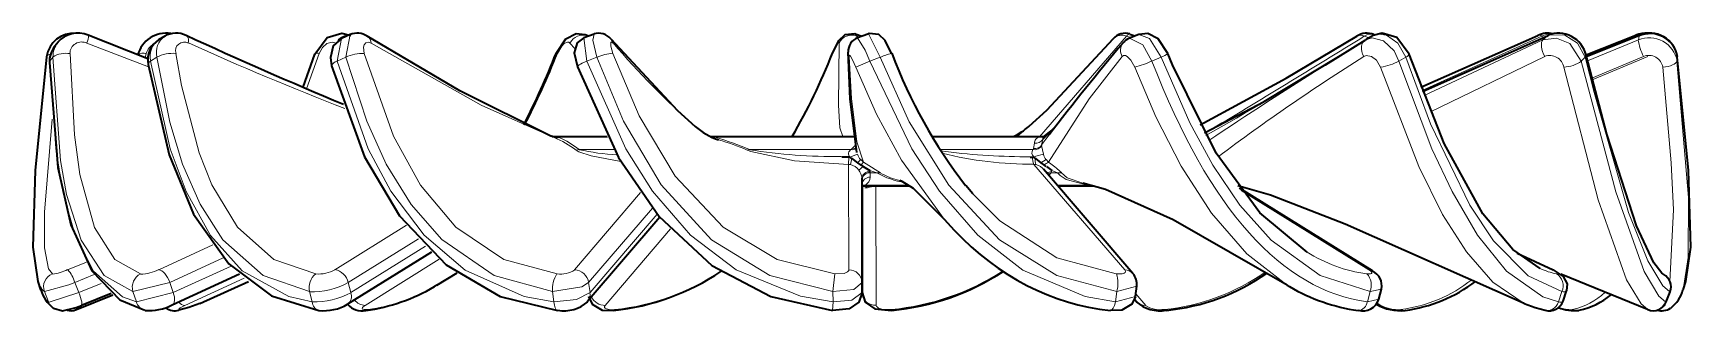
# Model space of a CAD drawing. Extents: x -131 to 1002, y -402 to 783.
# Drawn here: x 417.63 to 423.67, y 360.94 to 361.95 of the extents above; entities that cross this region are included whole.
import ezdxf

# ---------------------------------------------------------------- set-up
doc = ezdxf.new("R2010")
doc.units = 0

msp = doc.modelspace()

# ---------------------------------------------------------------- linework, layer by layer
at = {"color": 7, "lineweight": 35, "ltscale": 0.005855}
msp.add_line((418.0525, 361.8609), (417.8347, 361.9471), dxfattribs=at)
at = {"color": 7, "lineweight": 35, "ltscale": 0.000665206}
msp.add_line((418.1145, 361.9432), (418.0917, 361.9296), dxfattribs=at)
at = {"color": 7, "lineweight": 13, "ltscale": 0.002111}
msp.add_line((418.758, 361.9355), (418.7421, 361.8526), dxfattribs=at)
at = {"color": 7, "lineweight": 35, "ltscale": 0.000862845}
msp.add_line((418.7897, 361.9492), (418.758, 361.9355), dxfattribs=at)
at = {"color": 7, "lineweight": 13, "ltscale": 0.002105}
msp.add_line((418.7737, 361.8666), (418.7897, 361.9492), dxfattribs=at)
at = {"color": 7, "lineweight": 35, "ltscale": 0.000987608}
msp.add_line((419.6783, 361.9512), (419.6413, 361.9374), dxfattribs=at)
at = {"color": 7, "lineweight": 13, "ltscale": 0.002139}
msp.add_line((419.6413, 361.9374), (419.6523, 361.8526), dxfattribs=at)
at = {"color": 7, "lineweight": 13, "ltscale": 0.000256679}
msp.add_line((419.6465, 361.9501), (419.6548, 361.944), dxfattribs=at)
at = {"color": 7, "lineweight": 35, "ltscale": 0.000359295}
msp.add_line((419.6465, 361.9501), (419.6598, 361.9446), dxfattribs=at)
at = {"color": 7, "lineweight": 13, "ltscale": 0.000424201}
msp.add_line((419.7473, 361.9183), (419.7394, 361.9333), dxfattribs=at)
at = {"color": 7, "lineweight": 13, "ltscale": 0.00018764}
msp.add_line((420.6339, 361.9513), (420.6358, 361.944), dxfattribs=at)
at = {"color": 7, "lineweight": 35, "ltscale": 0.000544536}
msp.add_line((420.6339, 361.9513), (420.6543, 361.9438), dxfattribs=at)
at = {"color": 7, "lineweight": 13, "ltscale": 0.000265564}
msp.add_line((420.6358, 361.944), (420.6457, 361.9403), dxfattribs=at)
at = {"color": 7, "lineweight": 13, "ltscale": 0.000195314}
msp.add_line((420.6358, 361.944), (420.6358, 361.9362), dxfattribs=at)
at = {"color": 7, "lineweight": 35, "ltscale": 0.000992991}
msp.add_line((420.6756, 361.9513), (420.6383, 361.9376), dxfattribs=at)
at = {"color": 7, "lineweight": 13, "ltscale": 0.012128}
msp.add_line((421.6191, 361.944), (421.3021, 361.5768), dxfattribs=at)
at = {"color": 7, "lineweight": 13, "ltscale": 0.000404247}
msp.add_line((421.6191, 361.944), (421.6342, 361.9383), dxfattribs=at)
at = {"color": 7, "lineweight": 35, "ltscale": 0.000908734}
msp.add_line((421.663, 361.9501), (421.6294, 361.9363), dxfattribs=at)
at = {"color": 7, "lineweight": 35, "ltscale": 0.000476302}
msp.add_line((421.6312, 361.9512), (421.6491, 361.9446), dxfattribs=at)
at = {"color": 7, "lineweight": 35, "ltscale": 0.004242}
msp.add_line((422.3442, 361.8387), (422.4877, 361.9292), dxfattribs=at)
at = {"color": 7, "lineweight": 13, "ltscale": 0.000431711}
msp.add_line((422.4861, 361.944), (422.5019, 361.937), dxfattribs=at)
at = {"color": 7, "lineweight": 35, "ltscale": 0.000127849}
msp.add_line((422.4922, 361.9318), (422.4877, 361.9292), dxfattribs=at)
at = {"color": 7, "lineweight": 35, "ltscale": 0.000723316}
msp.add_line((422.5176, 361.9455), (422.4922, 361.9318), dxfattribs=at)
at = {"color": 7, "lineweight": 35, "ltscale": 0.011646}
msp.add_line((422.6915, 361.7573), (423.1173, 361.9462), dxfattribs=at)
at = {"color": 7, "lineweight": 13, "ltscale": 0.011984}
msp.add_line((423.1322, 361.944), (422.6959, 361.7455), dxfattribs=at)
at = {"color": 7, "lineweight": 35, "ltscale": 0.012516}
msp.add_line((422.6976, 361.7413), (423.1544, 361.9462), dxfattribs=at)
at = {"color": 7, "lineweight": 13, "ltscale": 0.012427}
msp.add_line((423.1512, 361.944), (422.6985, 361.7386), dxfattribs=at)
at = {"color": 7, "lineweight": 13, "ltscale": 0.011963}
msp.add_line((422.7029, 361.7269), (423.1361, 361.9301), dxfattribs=at)
at = {"color": 7, "lineweight": 13, "ltscale": 0.000215927}
msp.add_line((423.1322, 361.944), (423.1395, 361.9395), dxfattribs=at)
at = {"color": 7, "lineweight": 13, "ltscale": 0.000511795}
msp.add_line((423.1512, 361.944), (423.1361, 361.9301), dxfattribs=at)
at = {"color": 7, "lineweight": 35, "ltscale": 0.00489}
msp.add_line((423.2929, 361.8751), (423.4747, 361.9471), dxfattribs=at)
at = {"color": 7, "lineweight": 35, "ltscale": 0.005201}
msp.add_line((423.2943, 361.8703), (423.4876, 361.9471), dxfattribs=at)
at = {"color": 7, "lineweight": 13, "ltscale": 0.005149}
msp.add_line((423.4861, 361.944), (423.295, 361.8673), dxfattribs=at)
at = {"color": 7, "lineweight": 13, "ltscale": 0.005026}
msp.add_line((423.2977, 361.8538), (423.4837, 361.9301), dxfattribs=at)
at = {"color": 7, "lineweight": 13, "ltscale": 0.000142202}
msp.add_line((423.4747, 361.9471), (423.4795, 361.944), dxfattribs=at)
at = {"color": 7, "lineweight": 13, "ltscale": 0.000352953}
msp.add_line((423.4861, 361.944), (423.4837, 361.9301), dxfattribs=at)
at = {"color": 7, "lineweight": 13, "ltscale": 8.63336e-05}
msp.add_line((423.4876, 361.9471), (423.4861, 361.944), dxfattribs=at)
at = {"color": 7, "lineweight": 13, "ltscale": 0.00044777}
msp.add_line((417.7069, 361.8666), (417.6957, 361.8526), dxfattribs=at)
at = {"color": 7, "lineweight": 35, "ltscale": 0.000442326}
msp.add_line((417.7254, 361.921), (417.7141, 361.9073), dxfattribs=at)
at = {"color": 7, "lineweight": 13, "ltscale": 0.006008}
msp.add_line((417.8307, 361.9183), (418.0551, 361.8321), dxfattribs=at)
at = {"color": 7, "lineweight": 13, "ltscale": 0.000405608}
msp.add_line((418.0431, 361.8646), (418.047, 361.8803), dxfattribs=at)
at = {"color": 7, "lineweight": 13, "ltscale": 0.000667858}
msp.add_line((418.0853, 361.8666), (418.0626, 361.8526), dxfattribs=at)
at = {"color": 7, "lineweight": 35, "ltscale": 0.003206}
msp.add_line((418.618, 361.7573), (418.6609, 361.8781), dxfattribs=at)
at = {"color": 7, "lineweight": 13, "ltscale": 0.003413}
msp.add_line((418.6306, 361.7519), (418.6768, 361.8803), dxfattribs=at)
at = {"color": 7, "lineweight": 13, "ltscale": 0.000862803}
msp.add_line((418.7737, 361.8666), (418.7421, 361.8526), dxfattribs=at)
at = {"color": 7, "lineweight": 13, "ltscale": 0.000131261}
msp.add_line((419.5452, 361.8803), (419.54, 361.8805), dxfattribs=at)
at = {"color": 7, "lineweight": 13, "ltscale": 0.000660452}
msp.add_line((419.5906, 361.9183), (419.6081, 361.8985), dxfattribs=at)
at = {"color": 7, "lineweight": 13, "ltscale": 0.000979231}
msp.add_line((419.6889, 361.8666), (419.6523, 361.8526), dxfattribs=at)
at = {"color": 7, "lineweight": 13, "ltscale": 0.000417403}
msp.add_line((420.6046, 361.8856), (420.6082, 361.8693), dxfattribs=at)
at = {"color": 7, "lineweight": 13, "ltscale": 0.000992786}
msp.add_line((420.7207, 361.8666), (420.6835, 361.8526), dxfattribs=at)
at = {"color": 7, "lineweight": 13, "ltscale": 0.000902737}
msp.add_line((421.7444, 361.8666), (421.7112, 361.8526), dxfattribs=at)
at = {"color": 7, "lineweight": 13, "ltscale": 0.000723919}
msp.add_line((422.6368, 361.8666), (422.6114, 361.8526), dxfattribs=at)
at = {"color": 7, "lineweight": 13, "ltscale": 0.011574}
msp.add_line((422.7263, 361.6672), (423.1428, 361.8693), dxfattribs=at)
at = {"color": 7, "lineweight": 13, "ltscale": 0.000501773}
msp.add_line((423.2901, 361.8666), (423.2757, 361.8526), dxfattribs=at)
at = {"color": 7, "lineweight": 13, "ltscale": 0.005108}
msp.add_line((423.314, 361.7904), (423.5025, 361.8693), dxfattribs=at)
at = {"color": 7, "lineweight": 13, "ltscale": 0.005503}
msp.add_line((423.3155, 361.7847), (423.5186, 361.8693), dxfattribs=at)
at = {"color": 7, "lineweight": 13, "ltscale": 0.000352029}
msp.add_line((423.6255, 361.8666), (423.6238, 361.8526), dxfattribs=at)
at = {"color": 7, "lineweight": 13, "ltscale": 0.000144575}
msp.add_line((417.6957, 361.8526), (417.6937, 361.8472), dxfattribs=at)
at = {"color": 7, "lineweight": 13, "ltscale": 0.001393}
msp.add_line((420.6835, 361.8526), (420.6325, 361.8302), dxfattribs=at)
at = {"color": 7, "lineweight": 35, "ltscale": 8.2908e-05}
msp.add_line((419.5265, 361.5772), (419.5233, 361.5781), dxfattribs=at)
at = {"color": 7, "lineweight": 13, "ltscale": 0.000253592}
msp.add_line((419.5327, 361.5736), (419.5235, 361.5779), dxfattribs=at)
at = {"color": 7, "lineweight": 35, "ltscale": 0.005003}
msp.add_line((419.526, 361.5774), (419.7261, 361.5774), dxfattribs=at)
at = {"color": 7, "lineweight": 13, "ltscale": 0.000326379}
msp.add_line((419.5392, 361.5766), (419.5261, 361.5774), dxfattribs=at)
at = {"color": 7, "lineweight": 13, "ltscale": 0.000287983}
msp.add_line((419.5505, 361.5746), (419.5392, 361.5766), dxfattribs=at)
at = {"color": 7, "lineweight": 13, "ltscale": 0.004426}
msp.add_line((419.5505, 361.5746), (419.7275, 361.5746), dxfattribs=at)
at = {"color": 7, "lineweight": 35, "ltscale": 0.013058}
msp.add_line((420.1021, 361.5774), (420.6244, 361.5774), dxfattribs=at)
at = {"color": 7, "lineweight": 13, "ltscale": 0.000403508}
msp.add_line((420.1188, 361.5746), (420.1028, 361.5766), dxfattribs=at)
at = {"color": 7, "lineweight": 13, "ltscale": 0.012651}
msp.add_line((420.1188, 361.5746), (420.6248, 361.5746), dxfattribs=at)
at = {"color": 7, "lineweight": 35, "ltscale": 0.009224}
msp.add_line((420.9094, 361.5774), (421.2784, 361.5774), dxfattribs=at)
at = {"color": 7, "lineweight": 13, "ltscale": 0.009633}
msp.add_line((420.9111, 361.5746), (421.2964, 361.5746), dxfattribs=at)
at = {"color": 7, "lineweight": 13, "ltscale": 0.001407}
msp.add_line((421.2628, 361.6142), (421.2197, 361.5779), dxfattribs=at)
at = {"color": 7, "lineweight": 35, "ltscale": 0.000991058}
msp.add_line((421.2784, 361.5774), (421.318, 361.5774), dxfattribs=at)
at = {"color": 7, "lineweight": 13, "ltscale": 0.000276396}
msp.add_line((421.2964, 361.5746), (421.288, 361.5674), dxfattribs=at)
at = {"color": 7, "lineweight": 13, "ltscale": 0.000537981}
msp.add_line((421.3177, 361.5772), (421.2964, 361.5746), dxfattribs=at)
at = {"color": 7, "lineweight": 13, "ltscale": 0.001133}
msp.add_line((421.3094, 361.5469), (421.3365, 361.5833), dxfattribs=at)
at = {"color": 7, "lineweight": 13, "ltscale": 0.000513215}
msp.add_line((421.3094, 361.5469), (421.3134, 361.5671), dxfattribs=at)
at = {"color": 7, "lineweight": 13, "ltscale": 0.001573}
msp.add_line((421.358, 361.6115), (421.3134, 361.5671), dxfattribs=at)
at = {"color": 7, "lineweight": 13, "ltscale": 0.000120402}
msp.add_line((421.3169, 361.5765), (421.3134, 361.5732), dxfattribs=at)
at = {"color": 7, "lineweight": 13, "ltscale": 0.000154114}
msp.add_line((421.3134, 361.5671), (421.3134, 361.5732), dxfattribs=at)
at = {"color": 7, "lineweight": 13, "ltscale": 0.000264794}
msp.add_line((419.6238, 361.5295), (419.6134, 361.5279), dxfattribs=at)
at = {"color": 7, "lineweight": 13, "ltscale": 0.003185}
msp.add_line((419.7513, 361.5295), (419.6238, 361.5295), dxfattribs=at)
at = {"color": 7, "lineweight": 13, "ltscale": 0.000222666}
msp.add_line((420.2451, 361.5295), (420.2364, 361.5279), dxfattribs=at)
at = {"color": 7, "lineweight": 13, "ltscale": 0.009238}
msp.add_line((420.6147, 361.5295), (420.2451, 361.5295), dxfattribs=at)
at = {"color": 7, "lineweight": 13, "ltscale": 0.0001114}
msp.add_line((420.5829, 361.5033), (420.5784, 361.5034), dxfattribs=at)
at = {"color": 7, "lineweight": 35, "ltscale": 0.000582886}
msp.add_line((420.6062, 361.5024), (420.5829, 361.5024), dxfattribs=at)
at = {"color": 7, "lineweight": 13, "ltscale": 0.00068177}
msp.add_line((420.6062, 361.503), (420.6052, 361.4757), dxfattribs=at)
at = {"color": 7, "lineweight": 35, "ltscale": 0.0001091}
msp.add_line((420.6106, 361.5024), (420.6062, 361.5024), dxfattribs=at)
at = {"color": 7, "lineweight": 13, "ltscale": 0.000733669}
msp.add_line((420.6106, 361.5024), (420.638, 361.5129), dxfattribs=at)
at = {"color": 7, "lineweight": 35, "ltscale": 0.000199297}
msp.add_line((420.6174, 361.4978), (420.611, 361.5025), dxfattribs=at)
at = {"color": 7, "lineweight": 13, "ltscale": 0.000166721}
msp.add_line((420.6147, 361.5295), (420.6194, 361.5342), dxfattribs=at)
at = {"color": 7, "lineweight": 13, "ltscale": 0.00037083}
msp.add_line((420.6194, 361.5342), (420.6303, 361.5443), dxfattribs=at)
at = {"color": 7, "lineweight": 13, "ltscale": 0.000321719}
msp.add_line((420.6194, 361.5342), (420.6323, 361.5349), dxfattribs=at)
at = {"color": 7, "lineweight": 13, "ltscale": 0.008475}
msp.add_line((420.9389, 361.5295), (421.2779, 361.5295), dxfattribs=at)
at = {"color": 7, "lineweight": 13, "ltscale": 0.000457815}
msp.add_line((421.2678, 361.5031), (421.2495, 361.5034), dxfattribs=at)
at = {"color": 7, "lineweight": 35, "ltscale": 0.000201416}
msp.add_line((421.2678, 361.5024), (421.2758, 361.5024), dxfattribs=at)
at = {"color": 7, "lineweight": 35, "ltscale": 0.00010376}
msp.add_line((421.2758, 361.5024), (421.28, 361.5024), dxfattribs=at)
at = {"color": 7, "lineweight": 13, "ltscale": 0.000119536}
msp.add_line((421.2779, 361.5295), (421.2791, 361.5342), dxfattribs=at)
at = {"color": 7, "lineweight": 13, "ltscale": 0.000493615}
msp.add_line((421.2791, 361.5342), (421.283, 361.5535), dxfattribs=at)
at = {"color": 7, "lineweight": 35, "ltscale": 0.000195008}
msp.add_line((421.2866, 361.4978), (421.2804, 361.5025), dxfattribs=at)
at = {"color": 7, "lineweight": 13, "ltscale": 4.88341e-05}
msp.add_line((421.3094, 361.545), (421.3094, 361.5469), dxfattribs=at)
at = {"color": 7, "lineweight": 13, "ltscale": 0.000817274}
msp.add_line((421.3156, 361.5129), (421.3094, 361.545), dxfattribs=at)
at = {"color": 7, "lineweight": 13, "ltscale": 0.009603}
msp.add_line((420.6069, 361.0916), (420.6052, 361.4757), dxfattribs=at)
at = {"color": 7, "lineweight": 13, "ltscale": 0.000192772}
msp.add_line((420.6052, 361.4757), (420.6129, 361.4749), dxfattribs=at)
at = {"color": 7, "lineweight": 13, "ltscale": 0.000585033}
msp.add_line((420.6174, 361.4978), (420.6129, 361.4749), dxfattribs=at)
at = {"color": 7, "lineweight": 35, "ltscale": 0.000662006}
msp.add_line((420.6174, 361.4978), (420.6381, 361.4812), dxfattribs=at)
at = {"color": 7, "lineweight": 13, "ltscale": 0.000419184}
msp.add_line((420.6381, 361.4812), (420.65, 361.493), dxfattribs=at)
at = {"color": 7, "lineweight": 35, "ltscale": 0.000383464}
msp.add_line((420.6381, 361.4812), (420.6507, 361.4725), dxfattribs=at)
at = {"color": 7, "lineweight": 13, "ltscale": 0.000525481}
msp.add_line((420.6596, 361.4676), (420.6431, 361.4546), dxfattribs=at)
at = {"color": 7, "lineweight": 13, "ltscale": 0.000359878}
msp.add_line((420.6607, 361.4834), (420.65, 361.493), dxfattribs=at)
at = {"color": 7, "lineweight": 13, "ltscale": 0.000370391}
msp.add_line((420.6507, 361.4725), (420.6607, 361.4834), dxfattribs=at)
at = {"color": 7, "lineweight": 35, "ltscale": 0.000236686}
msp.add_line((420.659, 361.4679), (420.6507, 361.4725), dxfattribs=at)
at = {"color": 7, "lineweight": 35, "ltscale": 0.000702889}
msp.add_line((420.6596, 361.4676), (420.6837, 361.4531), dxfattribs=at)
at = {"color": 7, "lineweight": 13, "ltscale": 0.0002656}
msp.add_line((420.6697, 361.4777), (420.6607, 361.4834), dxfattribs=at)
at = {"color": 7, "lineweight": 13, "ltscale": 0.001528}
msp.add_line((420.7216, 361.4454), (420.6697, 361.4777), dxfattribs=at)
at = {"color": 7, "lineweight": 13, "ltscale": 0.000665593}
msp.add_line((420.7092, 361.4453), (420.6838, 361.4531), dxfattribs=at)
at = {"color": 7, "lineweight": 13, "ltscale": 9.75847e-05}
msp.add_line((420.6838, 361.4531), (420.6844, 361.4493), dxfattribs=at)
at = {"color": 7, "lineweight": 13, "ltscale": 9.92291e-05}
msp.add_line((420.6846, 361.4453), (420.6844, 361.4493), dxfattribs=at)
at = {"color": 7, "lineweight": 13, "ltscale": 0.000405122}
msp.add_line((420.6846, 361.4453), (420.6845, 361.4291), dxfattribs=at)
at = {"color": 7, "lineweight": 13, "ltscale": 0.000616455}
msp.add_line((420.6846, 361.4453), (420.7092, 361.4453), dxfattribs=at)
at = {"color": 7, "lineweight": 13, "ltscale": 0.000308994}
msp.add_line((420.7092, 361.4453), (420.7216, 361.4454), dxfattribs=at)
at = {"color": 7, "lineweight": 13, "ltscale": 0.012673}
msp.add_line((421.6122, 361.0916), (421.2814, 361.4757), dxfattribs=at)
at = {"color": 7, "lineweight": 13, "ltscale": 0.000185195}
msp.add_line((421.2814, 361.4757), (421.2887, 361.4749), dxfattribs=at)
at = {"color": 7, "lineweight": 35, "ltscale": 0.00065608}
msp.add_line((421.2866, 361.4978), (421.3069, 361.4812), dxfattribs=at)
at = {"color": 7, "lineweight": 13, "ltscale": 0.000554617}
msp.add_line((421.3069, 361.4812), (421.3257, 361.493), dxfattribs=at)
at = {"color": 7, "lineweight": 35, "ltscale": 0.000364842}
msp.add_line((421.3069, 361.4812), (421.3187, 361.4725), dxfattribs=at)
at = {"color": 7, "lineweight": 35, "ltscale": 0.012537}
msp.add_line((421.6421, 361.0773), (421.3158, 361.4581), dxfattribs=at)
at = {"color": 7, "lineweight": 35, "ltscale": 0.000217625}
msp.add_line((421.326, 361.4679), (421.3187, 361.4725), dxfattribs=at)
at = {"color": 7, "lineweight": 13, "ltscale": 0.00032714}
msp.add_line((421.3347, 361.4834), (421.3257, 361.493), dxfattribs=at)
at = {"color": 7, "lineweight": 35, "ltscale": 0.000612532}
msp.add_line((421.3267, 361.4676), (421.3464, 361.4531), dxfattribs=at)
at = {"color": 7, "lineweight": 13, "ltscale": 0.000353589}
msp.add_line((421.3437, 361.4453), (421.3301, 361.4415), dxfattribs=at)
at = {"color": 7, "lineweight": 13, "ltscale": 0.000245407}
msp.add_line((421.3426, 361.4777), (421.3347, 361.4834), dxfattribs=at)
at = {"color": 7, "lineweight": 13, "ltscale": 0.000329152}
msp.add_line((421.3437, 361.4453), (421.3359, 361.4347), dxfattribs=at)
at = {"color": 7, "lineweight": 13, "ltscale": 0.000111931}
msp.add_line((421.3437, 361.4453), (421.3458, 361.4493), dxfattribs=at)
at = {"color": 7, "lineweight": 13, "ltscale": 0.000575256}
msp.add_line((421.3437, 361.4453), (421.3667, 361.4453), dxfattribs=at)
at = {"color": 7, "lineweight": 13, "ltscale": 9.77188e-05}
msp.add_line((421.3465, 361.4531), (421.3458, 361.4493), dxfattribs=at)
at = {"color": 7, "lineweight": 13, "ltscale": 0.000542227}
msp.add_line((421.3667, 361.4453), (421.3465, 361.4531), dxfattribs=at)
at = {"color": 7, "lineweight": 13, "ltscale": 0.000366214}
msp.add_line((421.3667, 361.4453), (421.3813, 361.4454), dxfattribs=at)
at = {"color": 7, "lineweight": 13, "ltscale": 0.000317538}
msp.add_line((420.6674, 361.4002), (420.6547, 361.3998), dxfattribs=at)
at = {"color": 7, "lineweight": 35, "ltscale": 0.009521}
msp.add_line((420.6548, 361.0452), (420.6548, 361.4261), dxfattribs=at)
at = {"color": 7, "lineweight": 13, "ltscale": 0.000323819}
msp.add_line((420.6548, 361.3975), (420.6674, 361.4002), dxfattribs=at)
at = {"color": 7, "lineweight": 35, "ltscale": 0.004365}
msp.add_line((420.6548, 361.3974), (420.8293, 361.3974), dxfattribs=at)
at = {"color": 7, "lineweight": 35, "ltscale": 0.009737}
msp.add_line((420.6548, 361.3974), (420.6548, 361.0079), dxfattribs=at)
at = {"color": 7, "lineweight": 35, "ltscale": 8.16773e-05}
msp.add_line((420.657, 361.3974), (420.6602, 361.397), dxfattribs=at)
at = {"color": 7, "lineweight": 13, "ltscale": 0.000235386}
msp.add_line((420.6749, 361.3898), (420.6655, 361.3904), dxfattribs=at)
at = {"color": 7, "lineweight": 13, "ltscale": 0.003934}
msp.add_line((420.6674, 361.4002), (420.8248, 361.4002), dxfattribs=at)
at = {"color": 7, "lineweight": 13, "ltscale": 5.26926e-05}
msp.add_line((420.7045, 361.3974), (420.7046, 361.3953), dxfattribs=at)
at = {"color": 7, "lineweight": 13, "ltscale": 0.003176}
msp.add_line((420.7046, 361.3953), (420.8317, 361.3956), dxfattribs=at)
at = {"color": 7, "lineweight": 13, "ltscale": 0.010845}
msp.add_line((420.7046, 361.3953), (420.7068, 360.9615), dxfattribs=at)
at = {"color": 7, "lineweight": 35, "ltscale": 0.001011}
msp.add_line((421.059, 361.3683), (421.0329, 361.3992), dxfattribs=at)
at = {"color": 7, "lineweight": 13, "ltscale": 0.002763}
msp.add_line((421.3655, 361.4002), (421.476, 361.4002), dxfattribs=at)
at = {"color": 7, "lineweight": 35, "ltscale": 0.00331}
msp.add_line((421.3679, 361.3974), (421.5003, 361.3974), dxfattribs=at)
at = {"color": 7, "lineweight": 13, "ltscale": 0.003397}
msp.add_line((421.3696, 361.3954), (421.5055, 361.396), dxfattribs=at)
at = {"color": 7, "lineweight": 13, "ltscale": 0.000493188}
msp.add_line((421.4957, 361.3989), (421.476, 361.4002), dxfattribs=at)
at = {"color": 7, "lineweight": 35, "ltscale": 0.014264}
msp.add_line((422.515, 361.0875), (422.0304, 361.3886), dxfattribs=at)
at = {"color": 7, "lineweight": 13, "ltscale": 0.013686}
msp.add_line((422.5019, 361.0916), (422.0367, 361.3802), dxfattribs=at)
at = {"color": 7, "lineweight": 13, "ltscale": 0.00927}
msp.add_line((419.6074, 361.0916), (419.8481, 361.3737), dxfattribs=at)
at = {"color": 7, "lineweight": 35, "ltscale": 0.010164}
msp.add_line((419.9183, 361.2832), (419.6538, 360.9745), dxfattribs=at)
at = {"color": 7, "lineweight": 13, "ltscale": 0.008928}
msp.add_line((419.6587, 361.0452), (419.891, 361.3165), dxfattribs=at)
at = {"color": 7, "lineweight": 13, "ltscale": 0.009426}
msp.add_line((419.909, 361.2943), (419.6637, 361.0079), dxfattribs=at)
at = {"color": 7, "lineweight": 35, "ltscale": 0.001348}
msp.add_line((420.9537, 361.2761), (420.9901, 361.2363), dxfattribs=at)
at = {"color": 7, "lineweight": 13, "ltscale": 0.00768}
msp.add_line((418.7342, 361.0916), (418.9951, 361.2539), dxfattribs=at)
at = {"color": 7, "lineweight": 13, "ltscale": 0.007522}
msp.add_line((418.7828, 361.0452), (419.0384, 361.204), dxfattribs=at)
at = {"color": 7, "lineweight": 13, "ltscale": 0.009168}
msp.add_line((419.9571, 361.2404), (419.719, 360.9615), dxfattribs=at)
at = {"color": 7, "lineweight": 13, "ltscale": 0.005419}
msp.add_line((418.0927, 361.0916), (418.2895, 361.1825), dxfattribs=at)
at = {"color": 7, "lineweight": 35, "ltscale": 0.008998}
msp.add_line((419.086, 361.1555), (418.7803, 360.9655), dxfattribs=at)
at = {"color": 7, "lineweight": 13, "ltscale": 0.008003}
msp.add_line((419.0641, 361.1769), (418.7922, 361.0079), dxfattribs=at)
at = {"color": 7, "lineweight": 35, "ltscale": 0.003623}
msp.add_line((423.1732, 361.0904), (423.0417, 361.1511), dxfattribs=at)
at = {"color": 7, "lineweight": 13, "ltscale": 0.003448}
msp.add_line((423.1689, 361.0916), (423.0437, 361.1494), dxfattribs=at)
at = {"color": 7, "lineweight": 13, "ltscale": 0.00185}
msp.add_line((417.7602, 361.0916), (417.8288, 361.1194), dxfattribs=at)
at = {"color": 7, "lineweight": 13, "ltscale": 0.005365}
msp.add_line((418.1327, 361.0452), (418.3275, 361.1351), dxfattribs=at)
at = {"color": 7, "lineweight": 13, "ltscale": 0.005788}
msp.add_line((418.3556, 361.105), (418.1454, 361.0079), dxfattribs=at)
at = {"color": 7, "lineweight": 13, "ltscale": 0.007965}
msp.add_line((419.1145, 361.1299), (418.844, 360.9615), dxfattribs=at)
at = {"color": 7, "lineweight": 35, "ltscale": 0.002151}
msp.add_line((419.1055, 361.0353), (419.1793, 361.0797), dxfattribs=at)
at = {"color": 7, "lineweight": 13, "ltscale": 0.000343624}
msp.add_line((422.5019, 361.0916), (422.515, 361.0875), dxfattribs=at)
at = {"color": 7, "lineweight": 35, "ltscale": 0.000807265}
msp.add_line((417.6631, 361.0184), (417.6529, 361.0491), dxfattribs=at)
at = {"color": 7, "lineweight": 13, "ltscale": 0.001904}
msp.add_line((417.7868, 361.0452), (417.8573, 361.0739), dxfattribs=at)
at = {"color": 7, "lineweight": 13, "ltscale": 0.000999441}
msp.add_line((417.8012, 361.0079), (417.7868, 361.0452), dxfattribs=at)
at = {"color": 7, "lineweight": 13, "ltscale": 0.002204}
msp.add_line((417.8829, 361.0411), (417.8012, 361.0079), dxfattribs=at)
at = {"color": 7, "lineweight": 13, "ltscale": 0.003465}
msp.add_line((417.9982, 361.0118), (418.1327, 361.0452), dxfattribs=at)
at = {"color": 7, "lineweight": 13, "ltscale": 0.000984854}
msp.add_line((418.1454, 361.0079), (418.1327, 361.0452), dxfattribs=at)
at = {"color": 7, "lineweight": 35, "ltscale": 0.006752}
msp.add_line((418.3866, 361.0757), (418.1413, 360.9626), dxfattribs=at)
at = {"color": 7, "lineweight": 13, "ltscale": 0.005951}
msp.add_line((418.4036, 361.0613), (418.1875, 360.9615), dxfattribs=at)
at = {"color": 7, "lineweight": 35, "ltscale": 0.004863}
msp.add_line((418.242, 360.9686), (418.419, 361.0491), dxfattribs=at)
at = {"color": 7, "lineweight": 13, "ltscale": 0.000961656}
msp.add_line((418.7922, 361.0079), (418.7828, 361.0452), dxfattribs=at)
at = {"color": 7, "lineweight": 35, "ltscale": 0.000258286}
msp.add_line((419.1055, 361.0353), (419.0966, 361.0301), dxfattribs=at)
at = {"color": 7, "lineweight": 13, "ltscale": 0.000940671}
msp.add_line((419.6637, 361.0079), (419.6587, 361.0452), dxfattribs=at)
at = {"color": 7, "lineweight": 13, "ltscale": 0.001622}
msp.add_line((420.5563, 361.0762), (420.5487, 361.0118), dxfattribs=at)
at = {"color": 7, "lineweight": 35, "ltscale": 0.000932312}
msp.add_line((420.6548, 361.0079), (420.6548, 361.0452), dxfattribs=at)
at = {"color": 7, "lineweight": 13, "ltscale": 0.001885}
msp.add_line((421.5833, 361.0118), (421.6559, 361.032), dxfattribs=at)
at = {"color": 7, "lineweight": 35, "ltscale": 0.000940671}
msp.add_line((421.6509, 360.9947), (421.6559, 361.032), dxfattribs=at)
at = {"color": 7, "lineweight": 35, "ltscale": 0.000257631}
msp.add_line((422.204, 361.0353), (422.2128, 361.0301), dxfattribs=at)
at = {"color": 7, "lineweight": 13, "ltscale": 0.001056}
msp.add_line((422.506, 361.0118), (422.5471, 361.0211), dxfattribs=at)
at = {"color": 7, "lineweight": 35, "ltscale": 0.000962396}
msp.add_line((422.5377, 360.9838), (422.5471, 361.0211), dxfattribs=at)
at = {"color": 7, "lineweight": 35, "ltscale": 0.008546}
msp.add_line((423.5174, 360.9464), (423.2006, 361.0748), dxfattribs=at)
at = {"color": 7, "lineweight": 35, "ltscale": 0.000807506}
msp.add_line((423.6464, 361.0184), (423.6566, 361.0491), dxfattribs=at)
at = {"color": 7, "lineweight": 13, "ltscale": 0.001005}
msp.add_line((417.6902, 360.9743), (417.6757, 361.0118), dxfattribs=at)
at = {"color": 7, "lineweight": 13, "ltscale": 0.001017}
msp.add_line((417.8285, 360.9615), (417.7909, 360.9459), dxfattribs=at)
at = {"color": 7, "lineweight": 35, "ltscale": 0.003585}
msp.add_line((417.7921, 360.9464), (417.925, 361.0003), dxfattribs=at)
at = {"color": 7, "lineweight": 35, "ltscale": 0.002906}
msp.add_line((417.919, 361.0053), (417.8113, 360.9616), dxfattribs=at)
at = {"color": 7, "lineweight": 13, "ltscale": 0.000183418}
msp.add_line((417.8227, 360.966), (417.8285, 360.9615), dxfattribs=at)
at = {"color": 7, "lineweight": 13, "ltscale": 0.002593}
msp.add_line((417.9246, 361.0005), (417.8285, 360.9615), dxfattribs=at)
at = {"color": 7, "lineweight": 13, "ltscale": 0.000991413}
msp.add_line((418.0111, 360.9743), (417.9982, 361.0118), dxfattribs=at)
at = {"color": 7, "lineweight": 13, "ltscale": 0.00346}
msp.add_line((418.1454, 361.0079), (418.0111, 360.9743), dxfattribs=at)
at = {"color": 7, "lineweight": 35, "ltscale": 0.001059}
for p, q in [((418.242, 360.9686), (418.2024, 360.9535)), ((423.0675, 360.9686), (423.1071, 360.9535))]:
    msp.add_line(p, q, dxfattribs=at)
at = {"color": 7, "lineweight": 13, "ltscale": 0.000968563}
msp.add_line((418.6509, 360.9743), (418.6411, 361.0118), dxfattribs=at)
at = {"color": 7, "lineweight": 13, "ltscale": 0.000946901}
msp.add_line((419.5324, 360.9743), (419.5269, 361.0118), dxfattribs=at)
at = {"color": 7, "lineweight": 13, "ltscale": 0.00078802}
msp.add_line((420.5492, 360.9743), (420.5469, 360.9429), dxfattribs=at)
at = {"color": 7, "lineweight": 13, "ltscale": 0.000936979}
msp.add_line((420.5492, 360.9743), (420.5487, 361.0118), dxfattribs=at)
at = {"color": 7, "lineweight": 13, "ltscale": 0.000943669}
msp.add_line((421.5788, 360.9743), (421.5833, 361.0118), dxfattribs=at)
at = {"color": 7, "lineweight": 13, "ltscale": 0.001865}
msp.add_line((421.6508, 360.9939), (421.5788, 360.9743), dxfattribs=at)
at = {"color": 7, "lineweight": 35, "ltscale": 0.000299729}
msp.add_line((421.6478, 360.9836), (421.6556, 360.9745), dxfattribs=at)
at = {"color": 7, "lineweight": 13, "ltscale": 0.001386}
msp.add_line((421.6523, 361.0037), (421.6884, 360.9615), dxfattribs=at)
at = {"color": 7, "lineweight": 13, "ltscale": 0.000963902}
msp.add_line((422.4969, 360.9743), (422.506, 361.0118), dxfattribs=at)
at = {"color": 7, "lineweight": 13, "ltscale": 0.001048}
msp.add_line((422.5377, 360.9838), (422.4969, 360.9743), dxfattribs=at)
at = {"color": 7, "lineweight": 13, "ltscale": 0.000391014}
msp.add_line((422.532, 360.9698), (422.5452, 360.9615), dxfattribs=at)
at = {"color": 7, "lineweight": 13, "ltscale": 0.000987247}
msp.add_line((423.1928, 360.9743), (423.2053, 361.0118), dxfattribs=at)
at = {"color": 7, "lineweight": 35, "ltscale": 0.000986544}
msp.add_line((423.2091, 360.9768), (423.2219, 361.0141), dxfattribs=at)
at = {"color": 7, "lineweight": 13, "ltscale": 0.001003}
msp.add_line((423.5826, 360.9743), (423.597, 361.0118), dxfattribs=at)
at = {"color": 7, "lineweight": 13, "ltscale": 6.04602e-05}
msp.add_line((423.585, 360.9739), (423.5826, 360.9743), dxfattribs=at)
at = {"color": 7, "lineweight": 35, "ltscale": 0.001003}
msp.add_line((423.585, 360.9739), (423.5994, 361.0113), dxfattribs=at)
at = {"color": 7, "lineweight": 13, "ltscale": 6.22439e-05}
msp.add_line((423.597, 361.0118), (423.5994, 361.0113), dxfattribs=at)
at = {"color": 7, "lineweight": 35, "ltscale": 0.000948113}
msp.add_line((418.2024, 360.9535), (418.1658, 360.9437), dxfattribs=at)
at = {"color": 7, "lineweight": 13, "ltscale": 0.000739235}
msp.add_line((418.2024, 360.9535), (418.1737, 360.9464), dxfattribs=at)
at = {"color": 7, "lineweight": 13, "ltscale": 0.000232798}
msp.add_line((418.8469, 360.943), (418.8556, 360.9464), dxfattribs=at)
at = {"color": 7, "lineweight": 13, "ltscale": 0.000153637}
msp.add_line((419.7494, 360.9429), (419.7545, 360.9464), dxfattribs=at)
at = {"color": 7, "lineweight": 13, "ltscale": 8.88816e-05}
msp.add_line((420.7626, 360.9429), (420.7619, 360.9464), dxfattribs=at)
at = {"color": 7, "lineweight": 13, "ltscale": 0.000210324}
msp.add_line((421.7641, 360.9429), (421.7564, 360.9464), dxfattribs=at)
at = {"color": 7, "lineweight": 35, "ltscale": 0.000947376}
msp.add_line((423.1071, 360.9535), (423.1437, 360.9437), dxfattribs=at)
at = {"color": 7, "lineweight": 13, "ltscale": 3.21885e-05}
msp.add_line((423.5195, 360.9457), (423.5184, 360.9464), dxfattribs=at)
at = {"color": 7, "lineweight": 35}
for points in [[(418.6609, 361.8781), (418.7062, 361.9386), (418.7593, 361.9543), (418.7919, 361.9455)], [(418.758, 361.9355), (418.7279, 361.9085), (418.7176, 361.8657), (418.7221, 361.835)], [(419.5235, 361.5779), (419.1895, 361.7437), (418.8521, 361.9435)], [(419.54, 361.8805), (419.5755, 361.9342), (419.6138, 361.9536), (419.6465, 361.9501)], [(419.6413, 361.9374), (419.6173, 361.9192), (419.6065, 361.8829), (419.6177, 361.8314)], [(419.7394, 361.9333), (419.9828, 361.6724), (420.0467, 361.6142)], [(420.5472, 361.8807), (420.5702, 361.9278), (420.5939, 361.9492), (420.6286, 361.9529), (420.6339, 361.9513)], [(420.7623, 361.8807), (420.7393, 361.9278), (420.7156, 361.9492), (420.6809, 361.9529), (420.6756, 361.9513)], [(421.57, 361.9333), (421.3267, 361.6724), (421.2628, 361.6142)], [(421.7695, 361.8805), (421.734, 361.9342), (421.6957, 361.9536), (421.663, 361.9501)], [(421.8868, 361.6203), (422.2005, 361.7902), (422.4573, 361.9435)], [(422.6487, 361.8781), (422.6032, 361.9386), (422.5502, 361.9543), (422.5176, 361.9455)], [(417.6529, 361.0491), (417.6347, 361.1738), (417.643, 361.4537), (417.684, 361.868)], [(420.6361, 361.5188), (420.6112, 361.7143), (420.6046, 361.8856)], [(422.2763, 361.1552), (422.1044, 361.2991), (421.945, 361.5162), (421.786, 361.8393), (421.7695, 361.8805)], [(421.9023, 361.591), (422.1201, 361.7046), (422.3926, 361.8687)], [(423.1256, 361.0959), (423.0261, 361.165), (422.9167, 361.2954), (422.7756, 361.5519), (422.6487, 361.8781)], [(423.5759, 361.0738), (423.5694, 361.0789), (423.5405, 361.1172), (423.4766, 361.2517), (423.3681, 361.5858), (423.2933, 361.874)], [(423.6566, 361.0491), (423.6748, 361.1738), (423.6665, 361.4537), (423.6255, 361.868)], [(417.6937, 361.8472), (417.7245, 361.4641), (417.7718, 361.2556), (417.8481, 361.0874), (417.9504, 360.9818), (418.0411, 360.944)], [(418.0537, 361.8405), (418.13, 361.51), (418.2194, 361.2945), (418.3474, 361.1134), (418.5036, 360.9962), (418.6761, 360.9431)], [(418.7221, 361.835), (418.8425, 361.5038), (418.9694, 361.2884), (419.1397, 361.1088), (419.336, 360.9943), (419.5454, 360.9429)], [(419.6177, 361.8314), (419.7674, 361.5005), (419.9162, 361.2857), (420.1081, 361.1072), (420.3226, 360.9938), (420.5469, 360.9429)], [(420.9537, 361.2761), (420.8422, 361.3874), (420.8007, 361.4139), (420.7925, 361.4168)], [(422.204, 361.0353), (421.7884, 361.2733), (421.5418, 361.3842), (421.4594, 361.4077)], [(423.0675, 360.9686), (422.4156, 361.2583), (422.1434, 361.3629), (422.0237, 361.3976)], [(423.1728, 361.0906), (423.2093, 361.0673), (423.2236, 361.0403), (423.2219, 361.0141)], [(417.7088, 360.9509), (417.7421, 360.942), (417.791, 360.9539), (417.8113, 360.9616)], [(419.6587, 360.9939), (419.6718, 360.9655), (419.7078, 360.9446), (419.7494, 360.9429)], [(420.6548, 361.0079), (420.6431, 360.9733), (420.6076, 360.9486), (420.5469, 360.9429)], [(420.6548, 361.0079), (420.6664, 360.9733), (420.7019, 360.9486), (420.7626, 360.9429)], [(421.6508, 360.9939), (421.6378, 360.9655), (421.6017, 360.9446), (421.5601, 360.9429)]]:
    msp.add_lwpolyline(points, dxfattribs=at)
at = {"color": 7, "lineweight": 13}
for points in [[(419.6889, 361.8666), (419.6737, 361.9283), (419.6783, 361.9512)], [(420.6383, 361.9376), (420.6669, 361.8924), (420.6835, 361.8526)], [(420.7207, 361.8666), (420.6796, 361.9495), (420.6756, 361.9513)], [(421.6294, 361.9363), (421.6778, 361.9113), (421.7112, 361.8526)], [(421.7444, 361.8666), (421.7021, 361.9348), (421.663, 361.9501)], [(422.4893, 361.9301), (422.5141, 361.9377), (422.5552, 361.926), (422.5932, 361.8894), (422.6114, 361.8526)], [(422.6368, 361.8666), (422.607, 361.9178), (422.5653, 361.947), (422.5377, 361.9512), (422.5151, 361.944)], [(423.1361, 361.9301), (423.1852, 361.9367), (423.2336, 361.9161), (423.2757, 361.8526)], [(423.2901, 361.8666), (423.2617, 361.9177), (423.2151, 361.9468), (423.1647, 361.9488), (423.1512, 361.944)], [(417.9982, 361.0118), (417.8936, 361.0702), (417.8091, 361.1993), (417.7567, 361.3662), (417.7343, 361.4896), (417.7069, 361.8666)], [(418.0262, 361.0762), (417.9321, 361.1289), (417.8584, 361.2458), (417.8053, 361.4388), (417.7852, 361.5841), (417.769, 361.8803)], [(418.6411, 361.0118), (418.4725, 361.0706), (418.3258, 361.2007), (418.2429, 361.3301), (418.1794, 361.4767), (418.1328, 361.6299), (418.0853, 361.8666)], [(418.6649, 361.0762), (418.5114, 361.1292), (418.3791, 361.2469), (418.2863, 361.4009), (418.2393, 361.5181), (418.1747, 361.7635), (418.1543, 361.8803)], [(418.6768, 361.8803), (418.6885, 361.9015), (418.7053, 361.9162), (418.7239, 361.9219), (418.7382, 361.9183)], [(419.5269, 361.0118), (419.3148, 361.0706), (419.1234, 361.2012), (419.0115, 361.3297), (418.921, 361.477), (418.8502, 361.6328), (418.7737, 361.8666)], [(418.8412, 361.8803), (418.8389, 361.9028), (418.841, 361.9117), (418.847, 361.9197), (418.8558, 361.9218), (418.866, 361.9183)], [(419.5436, 361.0762), (419.3494, 361.1293), (419.1743, 361.2473), (419.0464, 361.3997), (418.9479, 361.5784), (418.8412, 361.8803)], [(418.866, 361.9183), (419.2672, 361.6912), (419.5235, 361.5779)], [(419.5452, 361.8803), (419.5605, 361.9072), (419.5696, 361.9163), (419.5775, 361.9209), (419.5813, 361.9218), (419.5864, 361.9212), (419.5906, 361.9183)], [(420.5487, 361.0118), (420.3192, 361.0706), (420.1064, 361.2009), (419.9229, 361.4008), (419.7857, 361.6333), (419.6889, 361.8666)], [(419.7469, 361.8803), (419.7397, 361.9071), (419.739, 361.9164), (419.7398, 361.9203), (419.7406, 361.9214), (419.7422, 361.9219), (419.7437, 361.9214), (419.7473, 361.9183)], [(420.5563, 361.0762), (420.3452, 361.1292), (420.1488, 361.2469), (419.9745, 361.4331), (419.8425, 361.653), (419.7469, 361.8803)], [(420.5475, 361.8803), (420.5614, 361.9109), (420.567, 361.9197), (420.5688, 361.9214), (420.5702, 361.9218), (420.5712, 361.9202), (420.5713, 361.9183)], [(420.5713, 361.9183), (420.569, 361.6912), (420.5735, 361.6088), (420.5853, 361.5779)], [(420.6082, 361.8693), (420.6083, 361.8718), (420.6089, 361.873), (420.6104, 361.8729), (420.6132, 361.8701), (420.6206, 361.8572), (420.6325, 361.8302)], [(420.6607, 361.4834), (420.6364, 361.5585), (420.6159, 361.7158), (420.6082, 361.8693)], [(421.5833, 361.0118), (421.3643, 361.0703), (421.1563, 361.2001), (420.9707, 361.3998), (420.8272, 361.6314), (420.7207, 361.8666)], [(421.3347, 361.4834), (421.4826, 361.7154), (421.6028, 361.8693)], [(421.6028, 361.8693), (421.6079, 361.8728), (421.6143, 361.8728), (421.6208, 361.8697), (421.6342, 361.8564), (421.6484, 361.8302)], [(422.506, 361.0118), (422.324, 361.07), (422.146, 361.1988), (422.0317, 361.3273), (421.9328, 361.4735), (421.8488, 361.6277), (421.7444, 361.8666)], [(422.4831, 361.8693), (422.4921, 361.8729), (422.5116, 361.8697), (422.5294, 361.8562), (422.5445, 361.8302)], [(423.2053, 361.0118), (423.082, 361.0696), (422.9554, 361.1975), (422.8691, 361.3269), (422.7263, 361.6233), (422.6368, 361.8666)], [(423.597, 361.0118), (423.5724, 361.0333), (423.5178, 361.1236), (423.4478, 361.3007), (423.322, 361.7374), (423.2901, 361.8666)], [(417.6957, 361.8526), (417.717, 361.5331), (417.7429, 361.3753), (417.7881, 361.2163), (417.8548, 361.086), (417.9598, 360.9922), (418.0111, 360.9743)], [(418.0626, 361.8526), (418.1344, 361.5325), (418.1924, 361.3764), (418.2808, 361.2166), (418.396, 361.0881), (418.5665, 360.9934), (418.6509, 360.9743)], [(418.7421, 361.8526), (418.8559, 361.5321), (418.9384, 361.3776), (419.0594, 361.2171), (419.2084, 361.0898), (419.4239, 360.9943), (419.5324, 360.9743)], [(419.6523, 361.8526), (419.7944, 361.5319), (419.8914, 361.3783), (420.0303, 361.2176), (420.196, 361.0906), (420.4312, 360.9946), (420.5492, 360.9743)], [(420.6325, 361.8302), (420.7076, 361.6591), (420.7986, 361.4906), (420.9537, 361.2761)], [(420.6835, 361.8526), (420.8365, 361.5319), (420.9369, 361.3783), (421.0768, 361.2178), (421.2407, 361.0903), (421.4679, 360.9943), (421.5788, 360.9743)], [(421.6484, 361.8302), (421.7253, 361.6486), (421.8173, 361.469), (421.9282, 361.2977), (422.0575, 361.1492), (422.204, 361.0353)], [(422.5445, 361.8302), (422.6832, 361.4677), (422.7702, 361.2932), (422.8572, 361.1567), (422.9536, 361.0467), (423.0675, 360.9686)], [(422.6114, 361.8526), (422.7316, 361.5328), (422.8048, 361.3764), (422.8976, 361.2173), (423.0029, 361.0869), (423.1359, 360.9924), (423.1928, 360.9743)], [(423.2126, 361.8302), (423.3376, 361.3466), (423.4403, 361.055), (423.4938, 360.9669), (423.5184, 360.9464)], [(423.2757, 361.8526), (423.401, 361.3753), (423.5044, 361.0851), (423.558, 360.9955), (423.5826, 360.9743)], [(423.5722, 361.8302), (423.6037, 361.4813), (423.6112, 361.3098), (423.5987, 361.0483)], [(423.6238, 361.8526), (423.6662, 361.3549), (423.6654, 361.1356), (423.6464, 361.0184)], [(417.7046, 361.0762), (417.6909, 361.0946), (417.6757, 361.1715), (417.6758, 361.3016), (417.704, 361.6407)], [(419.7758, 361.4861), (419.6674, 361.5065), (419.6233, 361.5221), (419.6134, 361.5279)], [(420.6052, 361.4757), (420.4088, 361.4887), (420.2502, 361.5226), (420.2364, 361.5279)], [(421.3667, 361.4453), (421.3763, 361.4349), (421.3986, 361.421), (421.476, 361.4002)], [(421.3813, 361.4454), (421.4027, 361.4268), (421.4594, 361.4077)], [(421.5809, 361.0762), (421.3648, 361.1349), (421.1571, 361.2696), (421.059, 361.3683)], [(420.5563, 361.0762), (420.5901, 361.0783), (420.6017, 361.0834), (420.6063, 361.0887), (420.6069, 361.0916)], [(421.5809, 361.0762), (421.6026, 361.0765), (421.6102, 361.079), (421.6136, 361.0818), (421.6148, 361.0861), (421.614, 361.0889), (421.6122, 361.0916)], [(422.4937, 361.0762), (422.5071, 361.076), (422.5111, 361.0775), (422.5122, 361.0785), (422.5127, 361.0798), (422.5123, 361.0819), (422.5087, 361.0866), (422.5019, 361.0916)], [(423.1848, 361.0762), (423.1897, 361.0756), (423.1913, 361.0757), (423.1922, 361.0766), (423.1914, 361.0783), (423.1845, 361.0835), (423.1689, 361.0916)], [(417.6757, 361.0118), (417.7643, 361.0364), (417.7868, 361.0452)], [(419.5269, 361.0118), (419.6342, 361.0288), (419.6587, 361.0452)], [(420.5487, 361.0118), (420.6254, 361.0198), (420.6548, 361.0452)], [(417.8012, 361.0079), (417.6928, 360.9738), (417.6902, 360.9743)], [(418.1875, 360.9615), (418.1707, 360.9526), (418.1662, 360.9489), (418.1654, 360.9476), (418.1654, 360.9465), (418.1665, 360.9458), (418.1683, 360.9457), (418.1737, 360.9464)], [(418.844, 360.9615), (418.837, 360.9562), (418.8349, 360.9536), (418.834, 360.9512), (418.834, 360.9502), (418.8351, 360.9483), (418.8366, 360.9473), (418.8414, 360.946), (418.8556, 360.9464)], [(419.6637, 361.0079), (419.6144, 360.9828), (419.5324, 360.9743)], [(419.719, 360.9615), (419.7168, 360.9578), (419.7168, 360.9541), (419.7191, 360.951), (419.7238, 360.9484), (419.7388, 360.9457), (419.7545, 360.9464)], [(420.6548, 361.0079), (420.6177, 360.9802), (420.5492, 360.9743)], [(420.7068, 360.9615), (420.7078, 360.958), (420.7095, 360.9557), (420.7153, 360.9518), (420.7272, 360.9478), (420.7619, 360.9464)]]:
    msp.add_lwpolyline(points, dxfattribs=at)
at = {"color": 7, "lineweight": 35}
for centre, radius, start, end in [((417.7828, 361.8544), 0.0999, 85.49382, 172.11712), ((417.7976, 361.8595), 0.095, 67.02626, 139.61713), ((418.118, 361.8497), 0.1046, 79.65803, 166.59282), ((418.1383, 361.8575), 0.086, 122.91416, 191.42739), ((418.1559, 361.8713), 0.0832, 64.17977, 119.91811), ((426.4379, 379.9458), 19.7981, 245.38716, 247.19749), ((418.8152, 361.8865), 0.0678, 57.01713, 112.14514), ((419.6959, 361.8985), 0.0557, 38.63455, 108.44004), ((420.6574, 361.8883), 0.0528, 111.14957, 182.95167), ((421.6136, 361.8985), 0.0557, 71.55996, 141.36545), ((421.6525, 361.8801), 0.0607, 112.31948, 140.39558), ((422.4943, 361.8865), 0.0678, 67.85486, 122.98287), ((423.154, 361.868), 0.0863, 77.6077, 115.15967), ((423.1924, 361.8509), 0.1032, 12.9073, 111.76861), ((423.5123, 361.8536), 0.1008, 86.33399, 111.87014), ((423.526, 361.8537), 0.1008, 8.22577, 112.35817), ((417.7849, 361.8497), 0.0912, 140.86293, 181.58643), ((417.0061, 362.8645), 2.7182, 332.75818, 338.77586), ((418.5041, 362.6825), 2.1946, 329.76511, 338.57501), ((422.4898, 362.528), 1.8439, 200.53937, 217.76948), ((428.5269, 356.079), 9.0555, 139.84382, 142.5659), ((420.2106, 361.8008), 0.2483, 228.71529, 251.6327), ((421.0833, 361.8239), 0.276, 296.63965, 310.55529), ((421.0881, 361.8832), 0.3826, 306.50701, 315.21024), ((419.6573, 361.8061), 0.8681, 276.09293, 303.83558), ((420.6766, 361.8415), 0.9026, 275.46598, 303.04771), ((421.5976, 361.0389), 0.0588, 353.18458, 40.78818), ((421.6875, 361.7082), 0.7689, 275.71283, 305.1511), ((422.4882, 361.0329), 0.0604, 348.71214, 63.84497), ((417.7854, 361.0511), 0.1264, 194.96424, 231.99715), ((418.7576, 361.6), 0.6631, 277.73879, 300.747), ((422.5519, 361.6), 0.6631, 239.25301, 262.26122), ((422.5634, 361.4775), 0.5389, 277.45733, 307.36432), ((423.552, 361.0291), 0.0507, 339.48143, 61.93015), ((423.5241, 361.0511), 0.1264, 308.00285, 345.03576), ((418.058, 361.1208), 0.1783, 264.9726, 297.78918), ((418.693, 361.1176), 0.1755, 264.49552, 299.87141), ((418.8314, 361.0082), 0.0666, 219.96705, 283.40054), ((419.568, 361.0739), 0.1321, 260.38211, 311.39611), ((421.7415, 361.0739), 0.1321, 228.60389, 279.61789), ((422.4796, 361.0032), 0.0617, 254.19603, 341.55875), ((422.6165, 361.1176), 0.1755, 240.1286, 275.50447), ((423.159, 360.9954), 0.0536, 253.56646, 339.70069), ((423.2092, 361.2136), 0.2761, 282.38045, 309.41334), ((423.5381, 360.9925), 0.0504, 247.2134, 338.3764), ((417.7714, 360.9934), 0.0513, 255.07304, 292.3879), ((418.1511, 360.9994), 0.0575, 234.50984, 284.73072), ((423.2489, 361.0926), 0.1503, 247.89499, 276.96535), ((423.5684, 361.0047), 0.0628, 254.63984, 300.99287)]:
    msp.add_arc(centre, radius, start, end, dxfattribs=at)
at = {"color": 7, "lineweight": 13}
for centre, radius, start, end in [((417.7885, 361.941), 0.0474, 331.71393, 7.50414), ((418.1346, 361.8706), 0.0735, 126.05737, 194.02748), ((418.1573, 361.8843), 0.0735, 126.00769, 193.85513), ((418.1747, 361.9271), 0.0265, 341.06624, 47.60574), ((418.7839, 361.8995), 0.0479, 89.11742, 143.59271), ((418.8346, 361.9178), 0.0312, 0.85973, 55.69906), ((419.6381, 361.8939), 0.0532, 71.61683, 152.80953), ((420.6173, 361.8961), 0.0513, 68.92872, 154.1948), ((421.6018, 361.9037), 0.0436, 66.84305, 137.06434), ((421.6326, 361.9363), 0.0153, 95.21956, 150.17761), ((400.4536, 397.4637), 41.798, 300.88967, 301.81092), ((422.472, 361.916), 0.0312, 63.23278, 118.07073), ((422.5086, 361.9141), 0.0371, 72.27832, 126.95404), ((423.1224, 361.9311), 0.0161, 52.98876, 108.71604), ((423.1653, 361.8737), 0.0777, 87.61343, 115.20949), ((423.6612, 361.9542), 0.1796, 187.7168, 208.11697), ((423.5239, 361.8359), 0.102, 9.49261, 113.10003), ((423.5257, 361.8495), 0.102, 9.65931, 112.72845), ((417.6979, 361.8631), 0.0148, 88.9294, 166.05705), ((417.7787, 361.8551), 0.083, 141.08853, 181.75345), ((417.7531, 361.795), 0.0861, 79.44666, 122.87053), ((417.7899, 361.8688), 0.083, 141.0681, 181.56363), ((417.8113, 361.8794), 0.0428, 63.465, 178.70414), ((418.0355, 361.8488), 0.0326, 69.90162, 127.47828), ((418.1012, 361.8659), 0.0561, 118.93317, 165.09686), ((418.1429, 361.7552), 0.1257, 84.77549, 117.32246), ((418.1851, 361.8905), 0.0315, 61.15314, 198.29866), ((423.0838, 372.7502), 11.8815, 245.73209, 248.71406), ((418.67, 361.8635), 0.0177, 67.92509, 121.90826), ((418.8373, 361.7333), 0.1475, 88.4666, 115.51626), ((417.071, 362.8461), 2.6559, 332.47428, 338.6783), ((419.7546, 361.7317), 0.1495, 92.97779, 115.97202), ((422.2403, 364.0585), 3.2848, 220.64633, 228.09406), ((418.5112, 362.6808), 2.1878, 329.71035, 338.53894), ((420.808, 361.6871), 0.1991, 103.31598, 115.95068), ((421.6404, 361.8923), 0.0439, 142.66015, 211.44654), ((421.7204, 361.9442), 0.0809, 287.2233, 307.63402), ((426.6317, 355.2689), 7.7954, 122.1511, 126.8881), ((422.6314, 361.8854), 0.0191, 286.00737, 337.23276), ((423.16, 361.8198), 0.0531, 11.13913, 109.19643), ((423.2849, 361.8735), 0.00853, 306.86756, 3.6408), ((423.5225, 361.8228), 0.0505, 8.43629, 113.31864), ((418.0679, 361.8387), 0.0146, 111.14682, 173.04071), ((418.7473, 361.824), 0.0282, 100.2602, 156.34888), ((421.5371, 362.2358), 0.4208, 285.34251, 294.42846), ((416.0387, 371.9836), 11.9442, 299.43147, 301.90494), ((430.4942, 348.7716), 15.4001, 121.95193, 123.84132), ((422.5114, 362.0403), 0.2128, 278.95186, 298.06298), ((423.2055, 361.9551), 0.1249, 273.26005, 304.38719), ((419.5336, 361.6035), 0.0275, 248.42762, 281.67636), ((419.3954, 361.2339), 0.3661, 53.44496, 67.99353), ((419.5403, 361.5977), 0.0252, 252.48453, 294.00436), ((419.4225, 361.2817), 0.3194, 50.91653, 66.40272), ((419.8715, 360.6765), 0.9314, 66.34281, 74.60237), ((419.8727, 360.6761), 0.9263, 66.87974, 73.72011), ((420.6019, 361.4175), 0.161, 81.66467, 95.89894), ((421.235, 361.3732), 0.2052, 82.63179, 94.28408), ((421.3072, 361.5526), 0.0242, 142.38559, 177.80004), ((421.2878, 361.5839), 0.0307, 260.96205, 326.61256), ((419.8142, 362.3992), 0.8904, 257.65033, 266.62213), ((420.5685, 363.6003), 2.0964, 261.12457, 270.27019), ((420.6219, 361.5148), 0.0164, 116.09423, 227.84009), ((420.6192, 361.5541), 0.0249, 259.5118, 302.78607), ((420.6946, 361.5335), 0.0603, 200.02253, 222.26234), ((421.2598, 363.8615), 2.3579, 262.24377, 269.74889), ((421.2773, 362.8614), 1.3851, 256.20243, 270.16863), ((421.2945, 361.5178), 0.0206, 144.60465, 226.80481), ((421.3272, 361.4984), 0.0514, 174.84354, 206.2431), ((421.2833, 361.5589), 0.0298, 259.75182, 331.97992), ((421.2852, 361.5624), 0.0288, 257.67295, 327.37463), ((421.3465, 361.3469), 0.169, 100.53516, 113.15491), ((421.3708, 361.5284), 0.0574, 195.67398, 218.12328), ((420.6021, 361.4263), 0.0498, 34.64269, 77.48398), ((420.5994, 361.4195), 0.0559, 6.80857, 38.79092), ((420.6812, 361.4217), 0.0273, 83.28818, 170.47175), ((420.6832, 361.4164), 0.0287, 87.28327, 176.59528), ((420.8567, 361.7018), 0.2961, 240.10612, 261.08118), ((420.8442, 361.6497), 0.2384, 239.03537, 257.48762), ((421.3262, 361.4891), 0.0403, 167.5385, 200.78524), ((421.2767, 361.4255), 0.0509, 34.8599, 76.36547), ((421.347, 361.4488), 0.0369, 109.64516, 140.08796), ((421.3448, 361.4245), 0.0248, 87.81923, 130.94187), ((421.1978, 361.2596), 0.2615, 45.32991, 56.39762), ((420.6832, 361.4002), 0.0287, 87.28961, 176.59583), ((420.6567, 361.3721), 0.0254, 44.27733, 89.41359), ((420.6473, 361.4322), 0.0376, 302.15898, 355.24635), ((420.7037, 361.3165), 0.0788, 89.31743, 111.41506), ((422.5761, 361.6406), 0.5704, 238.30435, 261.69831), ((417.6889, 361.2258), 0.1512, 275.99309, 297.98672), ((417.6687, 361.0121), 0.122, 15.67213, 40.98393), ((418.0258, 361.2196), 0.144, 270.18406, 297.60465), ((418.6736, 361.1998), 0.1241, 265.97417, 299.25343), ((418.723, 361.0324), 0.0608, 12.07613, 79.25562), ((419.5581, 361.1633), 0.0878, 260.55982, 304.52381), ((419.6039, 361.0362), 0.0556, 9.39005, 86.46641), ((419.6647, 361.8009), 0.8593, 275.99462, 303.60413), ((420.6069, 361.0432), 0.0481, 2.41671, 90.03356), ((420.6771, 361.8467), 0.9042, 275.38054, 302.7725), ((421.6112, 361.0508), 0.0407, 40.64941, 88.74701), ((421.6792, 361.7184), 0.7758, 275.71045, 305.01694), ((423.2435, 361.3509), 0.2809, 245.18778, 257.93712), ((417.7259, 361.0674), 0.0751, 194.04009, 227.8869), ((417.7458, 361.0379), 0.0847, 193.24868, 228.86496), ((417.7231, 361.0292), 0.0506, 111.4875, 200.15631), ((418.0507, 361.0276), 0.0548, 116.68751, 196.72054), ((418.7051, 361.0258), 0.0652, 128.52076, 192.33394), ((418.6498, 361.2917), 0.2804, 268.21651, 298.35575), ((418.7707, 361.5786), 0.638, 277.64417, 300.71882), ((419.6292, 361.0214), 0.1024, 147.35253, 185.37007), ((421.4826, 361.0424), 0.1048, 343.12207, 19.02688), ((422.4503, 361.0362), 0.06, 336.28971, 42.68932), ((422.5502, 361.4701), 0.5281, 277.38471, 308.22537), ((423.1591, 361.0334), 0.0506, 334.97474, 59.00191), ((423.5518, 361.0311), 0.049, 336.82706, 67.28525), ((417.7357, 360.9914), 0.0486, 200.55206, 234.76784), ((418.0527, 360.985), 0.0428, 194.47561, 254.23874), ((418.1906, 360.9921), 0.031, 216.2587, 264.0932), ((418.6587, 361.2552), 0.2813, 268.40916, 298.36829), ((418.6861, 360.9758), 0.0347, 182.34786, 253.06553), ((418.7568, 360.9941), 0.0375, 309.37275, 21.32013), ((418.846, 361.0107), 0.0494, 216.10682, 267.62862), ((419.6232, 361.0015), 0.0409, 320.36731, 9.00425), ((419.7184, 361.0169), 0.0555, 206.78695, 270.61264), ((420.7029, 361.0102), 0.0485, 182.68814, 274.56892), ((421.6856, 361.0029), 0.0414, 221.65553, 273.76511), ((421.7401, 361.0424), 0.0968, 237.34677, 279.65591), ((422.4586, 360.9798), 0.0378, 276.15405, 351.8541), ((422.5434, 360.989), 0.0275, 238.85899, 273.84214), ((422.6075, 361.0779), 0.1322, 241.83066, 274.58473), ((423.1507, 360.9863), 0.0432, 249.49917, 344.15796), ((423.1997, 360.9914), 0.0178, 247.87757, 302.81063), ((423.2124, 361.0291), 0.0182, 247.54656, 302.13228), ((423.1895, 361.1923), 0.2517, 282.25395, 313.37845), ((423.5363, 360.9926), 0.0497, 248.86978, 338.44335), ((422.6306, 360.9669), 0.024, 238.75021, 276.63393), ((423.2373, 361.063), 0.1172, 248.06015, 272.77556), ((423.2592, 360.9822), 0.0394, 245.71454, 283.57994), ((423.5738, 360.9917), 0.0489, 248.18899, 305.00899)]:
    msp.add_arc(centre, radius, start, end, dxfattribs=at)
for centre, major_axis, ratio, start_param, end_param in [((422.5144, 361.8869), (0.0266, -0.0423), 0.717317, 3.091827, 4.676232), ((423.1603, 361.8869), (0.0211, -0.0453), 0.472412, 3.300122, 4.884527), ((419.6648, 361.8483), (0.0471, 0.0169), 0.167381, 1.777106, 3.345199), ((439.1732, 444.1863), (-16.7133, -83.2057), 0.082829, 6.153971, 6.288523), ((423.5741, 361.8483), (0.0497, 0.0057), 0.357597, 4.632693, 6.200787), ((418.1077, 361.0452), (0.021, -0.0454), 0.464285, 1.359706, 2.888033), ((417.7925, 361.0079), (0.0188, -0.0463), 0.161243, 6.176803, 7.788633), ((418.1204, 361.0079), (0.021, -0.0454), 0.464282, 0.000001, 1.359698), ((419.5509, 360.9926), (-0.0055, -0.0497), 0.358107, 5.127858, 6.283086), ((421.5655, 360.9926), (-0.0054, -0.0497), 0.322233, 0, 1.229642)]:
    msp.add_ellipse(centre, major_axis=major_axis, ratio=ratio, start_param=start_param, end_param=end_param, dxfattribs=at)
at = {"color": 7, "lineweight": 35}
msp.add_ellipse((427.5739, 379.1223), major_axis=(-6.2025, -18.1376), ratio=0.211203, start_param=6.173721, end_param=6.330637, dxfattribs=at)

doc.saveas('drawing.dxf')
